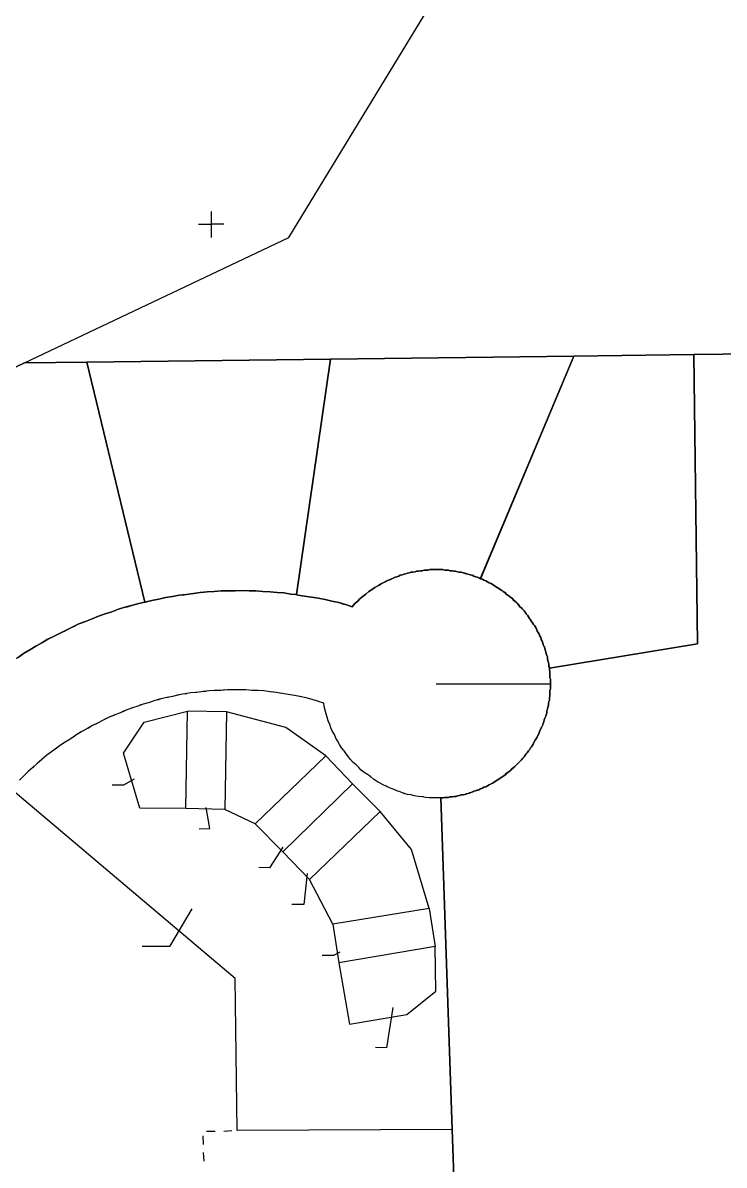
# Model space of a CAD drawing. Extents: x -8 to 2448, y 177 to 3185.
# Drawn here: x 1710 to 2042, y 2066 to 2607 of the extents above; entities that cross this region are included whole.
import ezdxf

# ---------------------------------------------------------------- set-up
doc = ezdxf.new("R2010")
doc.units = 0
doc.layers.add('Cadastral_Map', color=7, linetype='CONTINUOUS')

msp = doc.modelspace()

# ---------------------------------------------------------------- linework, layer by layer
at = {"layer": 'Cadastral_Map', "color": 7}
for points in [[(2158.6071, 2915.0557), (2164.6072, 2451.3732), (2027.8042, 2449.6932), (1970.923, 2448.9732), (1855.7205, 2447.5331), (1740.5179, 2446.0931), (1710.9973, 2445.8531), (1642.3558, 2413.213)], [(1855.7205, 2447.5331), (1740.5179, 2446.0931), (1710.9973, 2445.8531), (1836.04, 2505.1335), (1953.8826, 2698.5745), (1952.9226, 2721.3746), (1950.7625, 2770.0949), (1949.5625, 2797.215), (1948.1225, 2836.5752), (1947.1624, 2854.5753), (1944.7624, 2912.4156)], [(1799.3192, 2517.3735), (1799.3192, 2505.1335)], [(1793.3191, 2511.3735), (1799.3192, 2511.3735)], [(1805.3194, 2511.3735), (1799.3192, 2511.3735)], [(1970.923, 2448.9732), (1855.7205, 2447.5331)], [(1970.923, 2448.9732), (1926.762, 2343.6126)], [(1959.4027, 2301.3724), (2029.4842, 2312.8924), (2027.8042, 2449.6932)], [(2027.8042, 2449.6932), (1970.923, 2448.9732)], [(2164.6072, 2451.3732), (2027.8042, 2449.6932)], [(1710.9973, 2445.8531), (1642.3558, 2413.213)], [(1740.5179, 2446.0931), (1767.8785, 2332.5725)], [(1855.7205, 2447.5331), (1839.6401, 2336.1725)], [(1707.8772, 2306.4124), (1710.5173, 2308.3324), (1713.3974, 2310.0124), (1716.2774, 2311.6924), (1719.1575, 2313.3724), (1722.0375, 2315.0524), (1724.9176, 2316.4924), (1727.7977, 2317.9324), (1730.6777, 2319.3725), (1733.7978, 2320.8125), (1736.6779, 2322.2525), (1739.7979, 2323.4525), (1742.918, 2324.6525), (1746.0381, 2325.8525), (1749.1581, 2327.0525), (1752.2782, 2328.0125), (1755.3983, 2329.2125), (1758.5183, 2330.1725), (1761.6384, 2330.8925), (1764.9985, 2331.8525), (1767.8785, 2332.5725), (1771.2386, 2333.2925), (1774.5987, 2334.0125), (1777.7188, 2334.7325), (1781.0788, 2335.2125), (1784.1989, 2335.9325), (1787.559, 2336.1725), (1790.919, 2336.6525), (1794.0391, 2337.1325), (1797.3992, 2337.3726), (1800.7593, 2337.6126), (1804.1193, 2337.8526), (1807.2394, 2337.8526), (1810.5995, 2337.8526), (1813.9595, 2338.0926), (1817.3196, 2337.8526), (1820.4397, 2337.8526), (1823.7998, 2337.6126), (1827.1598, 2337.3726), (1830.5199, 2337.1325), (1833.64, 2336.8925), (1837, 2336.4125), (1839.6401, 2336.1725), (1840.3601, 2335.9325), (1843.4802, 2335.4525), (1846.8403, 2334.9725), (1849.9603, 2334.4925), (1853.3204, 2333.7725), (1856.4405, 2333.0525), (1859.8005, 2332.3325), (1862.9206, 2331.3725), (1866.0407, 2330.4125), (1867.2407, 2331.8525), (1868.6807, 2333.0525), (1869.8808, 2334.2525), (1871.3208, 2335.4525), (1872.5208, 2336.4125), (1873.9609, 2337.6126), (1874.6809, 2338.0926), (1875.4009, 2338.5726), (1876.8409, 2339.5326), (1878.5209, 2340.4926), (1879.241, 2340.9726), (1879.961, 2341.4526), (1880.681, 2341.6926), (1881.641, 2342.1726), (1882.121, 2342.4126), (1883.081, 2342.8926), (1883.8011, 2343.1326), (1884.7611, 2343.6126), (1885.4811, 2343.8526), (1886.4411, 2344.3326), (1887.1611, 2344.5726), (1888.1212, 2344.8126), (1888.8412, 2345.2926), (1889.8012, 2345.5326), (1890.5212, 2345.7726), (1891.4812, 2346.0126), (1892.2012, 2346.2526), (1893.1613, 2346.4926), (1893.8813, 2346.7326), (1894.8413, 2346.7326), (1895.8013, 2346.9726), (1896.5213, 2347.2126), (1897.4814, 2347.2126), (1898.4414, 2347.4526), (1899.1614, 2347.4526), (1900.1214, 2347.6926), (1900.8414, 2347.6926), (1901.8015, 2347.6926), (1902.7615, 2347.9326), (1903.7215, 2347.9326), (1904.4415, 2347.9326), (1905.4015, 2347.9326), (1906.3616, 2347.9326), (1907.0816, 2347.9326), (1908.0416, 2347.9326), (1909.0016, 2347.9326), (1909.7216, 2347.6926), (1910.6817, 2347.6926), (1911.6417, 2347.6926), (1912.3617, 2347.4526), (1913.3217, 2347.4526), (1914.2817, 2347.2126), (1915.0017, 2347.2126), (1915.9618, 2346.9726), (1916.6818, 2346.7326), (1917.6418, 2346.7326), (1918.6018, 2346.4926), (1919.3218, 2346.2526), (1920.2819, 2346.0126), (1921.0019, 2345.7726), (1921.9619, 2345.5326), (1922.9219, 2345.2926), (1923.6419, 2344.8126), (1924.602, 2344.5726), (1925.322, 2344.3326), (1926.042, 2344.0926), (1926.762, 2343.6126), (1927.722, 2343.3726), (1928.442, 2342.8926), (1929.4021, 2342.6526), (1930.1221, 2342.1726), (1930.8421, 2341.6926), (1931.8021, 2341.4526), (1932.5221, 2340.9726), (1933.2421, 2340.4926), (1933.9622, 2340.0126), (1934.6822, 2339.5326), (1935.4022, 2339.0526), (1936.1222, 2338.5726), (1937.0822, 2338.0926), (1937.5622, 2337.6126), (1938.2823, 2337.1325), (1939.0023, 2336.4125), (1939.7223, 2335.9325), (1940.4423, 2335.4525), (1941.1623, 2334.7325), (1941.8823, 2334.2525), (1942.3623, 2333.5325), (1943.0824, 2333.0525), (1943.8024, 2332.3325), (1944.2824, 2331.8525), (1945.0024, 2331.1325), (1945.4824, 2330.4125), (1946.2024, 2329.9325), (1946.6824, 2329.2125), (1947.4025, 2328.4925), (1947.8825, 2327.7725), (1948.3625, 2327.0525), (1949.0825, 2326.3325), (1949.5625, 2325.6125), (1950.0425, 2324.8925), (1950.5225, 2324.1725), (1951.0025, 2323.4525), (1951.4825, 2322.7325), (1951.9626, 2322.0125), (1952.4426, 2321.2925), (1952.9226, 2320.5725), (1953.4026, 2319.6125), (1953.6426, 2318.8925), (1954.1226, 2318.1724), (1954.6026, 2317.4524), (1954.8426, 2316.4924), (1955.3226, 2315.7724), (1955.5626, 2315.0524), (1956.0426, 2314.0924), (1956.2826, 2313.3724), (1956.5227, 2312.4124), (1956.7627, 2311.6924), (1957.2427, 2310.7324), (1957.4827, 2310.0124), (1957.7227, 2309.0524), (1957.9627, 2308.3324), (1958.2027, 2307.3724), (1958.4427, 2306.6524), (1958.4427, 2305.6924), (1958.6827, 2304.7324), (1958.9227, 2304.0124), (1959.1627, 2303.0524), (1959.1627, 2302.0924), (1959.4027, 2301.3724), (1959.4027, 2300.4124), (1959.6427, 2299.6923), (1959.6427, 2298.7323), (1959.6427, 2297.7723), (1959.6427, 2296.8123), (1959.8827, 2296.0923), (1959.8827, 2295.1323), (1959.8827, 2294.1723), (1959.8827, 2293.4523), (1959.8827, 2292.4923), (1959.8827, 2291.5323), (1959.6427, 2290.8123), (1959.6427, 2289.8523), (1959.6427, 2288.8923), (1959.6427, 2288.1723), (1959.4027, 2287.2123), (1959.4027, 2286.2523), (1959.1627, 2285.5323), (1958.9227, 2284.5723), (1958.9227, 2283.8523), (1958.6827, 2282.8923), (1958.4427, 2281.9323), (1958.2027, 2281.2122), (1958.2027, 2280.2522), (1957.9627, 2279.2922), (1957.7227, 2278.5722), (1957.2427, 2277.6122), (1957.0027, 2276.8922), (1956.7627, 2275.9322), (1956.5227, 2275.2122), (1956.2826, 2274.4922), (1955.8026, 2273.5322), (1955.0826, 2272.0922), (1954.3626, 2270.4122), (1953.6426, 2268.7322), (1952.6826, 2267.2922), (1951.9626, 2265.8522), (1951.7225, 2265.3722), (1951.0025, 2264.1722), (1950.5225, 2263.6922), (1950.0425, 2262.7322), (1949.5625, 2262.2521), (1948.8425, 2261.2921), (1948.3625, 2260.8121), (1947.8825, 2260.0921), (1947.4025, 2259.3721), (1946.6824, 2258.6521), (1946.2024, 2257.9321), (1945.4824, 2257.2121), (1945.0024, 2256.7321), (1944.2824, 2256.0121), (1943.8024, 2255.5321), (1943.0824, 2254.8121), (1942.3623, 2254.3321), (1941.6423, 2253.6121), (1941.1623, 2253.1321), (1940.4423, 2252.4121), (1939.7223, 2251.9321), (1939.0023, 2251.4521), (1938.2823, 2250.7321), (1937.5622, 2250.2521), (1936.8422, 2249.7721), (1936.1222, 2249.2921), (1935.4022, 2248.8121), (1934.6822, 2248.3321), (1933.9622, 2247.8521), (1933.2421, 2247.3721), (1932.5221, 2246.8921), (1931.5621, 2246.4121), (1930.8421, 2246.1721), (1930.1221, 2245.6921), (1929.4021, 2245.2121), (1928.442, 2244.9721), (1927.722, 2244.4921), (1926.762, 2244.2521), (1926.042, 2243.772), (1925.322, 2243.532), (1924.3619, 2243.292), (1923.6419, 2243.052), (1922.6819, 2242.572), (1921.9619, 2242.332), (1921.0019, 2242.092), (1920.2819, 2241.852), (1919.3218, 2241.612), (1918.6018, 2241.372), (1917.6418, 2241.372), (1916.6818, 2241.132), (1915.9618, 2240.892), (1915.0017, 2240.652), (1914.2817, 2240.652), (1913.3217, 2240.412), (1912.3617, 2240.412), (1911.6417, 2240.172), (1910.6817, 2240.172), (1909.7216, 2240.172), (1909.0016, 2239.932), (1908.0416, 2239.932), (1913.3217, 2082.9712), (1914.5217, 2051.771)], [(1926.762, 2343.6126), (1926.042, 2344.0926), (1925.322, 2344.3326), (1924.602, 2344.5726), (1923.6419, 2344.8126), (1922.9219, 2345.2926), (1921.9619, 2345.5326), (1921.0019, 2345.7726), (1920.2819, 2346.0126), (1919.3218, 2346.2526), (1918.6018, 2346.4926), (1917.6418, 2346.7326), (1916.6818, 2346.7326), (1915.9618, 2346.9726), (1915.0017, 2347.2126), (1914.2817, 2347.2126), (1913.3217, 2347.4526), (1912.3617, 2347.4526), (1911.6417, 2347.6926), (1910.6817, 2347.6926), (1909.7216, 2347.6926), (1909.0016, 2347.9326), (1908.0416, 2347.9326), (1907.0816, 2347.9326), (1906.3616, 2347.9326), (1905.4015, 2347.9326), (1904.4415, 2347.9326), (1903.7215, 2347.9326), (1902.7615, 2347.9326), (1901.8015, 2347.6926), (1900.8414, 2347.6926), (1900.1214, 2347.6926), (1899.1614, 2347.4526), (1898.4414, 2347.4526), (1897.4814, 2347.2126), (1896.5213, 2347.2126), (1895.8013, 2346.9726), (1894.8413, 2346.7326), (1893.8813, 2346.7326), (1893.1613, 2346.4926), (1892.2012, 2346.2526), (1891.4812, 2346.0126), (1890.5212, 2345.7726), (1889.8012, 2345.5326), (1888.8412, 2345.2926), (1888.1212, 2344.8126), (1887.1611, 2344.5726), (1886.4411, 2344.3326), (1885.4811, 2343.8526), (1884.7611, 2343.6126), (1883.8011, 2343.1326), (1883.081, 2342.8926), (1882.121, 2342.4126), (1881.641, 2342.1726), (1880.681, 2341.6926), (1879.961, 2341.4526), (1879.241, 2340.9726), (1878.5209, 2340.4926), (1876.8409, 2339.5326), (1875.4009, 2338.5726), (1874.6809, 2338.0926), (1873.9609, 2337.6126), (1872.5208, 2336.4125), (1871.3208, 2335.4525), (1869.8808, 2334.2525), (1868.6807, 2333.0525), (1867.2407, 2331.8525), (1866.0407, 2330.4125), (1862.9206, 2331.3725), (1859.8005, 2332.3325), (1856.4405, 2333.0525), (1853.3204, 2333.7725), (1849.9603, 2334.4925), (1846.8403, 2334.9725), (1843.4802, 2335.4525), (1840.3601, 2335.9325), (1839.6401, 2336.1725)], [(1959.4027, 2301.3724), (1959.1627, 2302.0924), (1959.1627, 2303.0524), (1958.9227, 2304.0124), (1958.6827, 2304.7324), (1958.4427, 2305.6924), (1958.4427, 2306.6524), (1958.2027, 2307.3724), (1957.9627, 2308.3324), (1957.7227, 2309.0524), (1957.4827, 2310.0124), (1957.2427, 2310.7324), (1956.7627, 2311.6924), (1956.5227, 2312.4124), (1956.2826, 2313.3724), (1956.0426, 2314.0924), (1955.5626, 2315.0524), (1955.3226, 2315.7724), (1954.8426, 2316.4924), (1954.6026, 2317.4524), (1954.1226, 2318.1724), (1953.6426, 2318.8925), (1953.4026, 2319.6125), (1952.9226, 2320.5725), (1952.4426, 2321.2925), (1951.9626, 2322.0125), (1951.4825, 2322.7325), (1951.0025, 2323.4525), (1950.5225, 2324.1725), (1950.0425, 2324.8925), (1949.5625, 2325.6125), (1949.0825, 2326.3325), (1948.3625, 2327.0525), (1947.8825, 2327.7725), (1947.4025, 2328.4925), (1946.6824, 2329.2125), (1946.2024, 2329.9325), (1945.4824, 2330.4125), (1945.0024, 2331.1325), (1944.2824, 2331.8525), (1943.8024, 2332.3325), (1943.0824, 2333.0525), (1942.3623, 2333.5325), (1941.8823, 2334.2525), (1941.1623, 2334.7325), (1940.4423, 2335.4525), (1939.7223, 2335.9325), (1939.0023, 2336.4125), (1938.2823, 2337.1325), (1937.5622, 2337.6126), (1937.0822, 2338.0926), (1936.1222, 2338.5726), (1935.4022, 2339.0526), (1934.6822, 2339.5326), (1933.9622, 2340.0126), (1933.2421, 2340.4926), (1932.5221, 2340.9726), (1931.8021, 2341.4526), (1930.8421, 2341.6926), (1930.1221, 2342.1726), (1929.4021, 2342.6526), (1928.442, 2342.8926), (1927.722, 2343.3726), (1926.762, 2343.6126)], [(1839.6401, 2336.1725), (1837, 2336.4125), (1833.64, 2336.8925), (1830.5199, 2337.1325), (1827.1598, 2337.3726), (1823.7998, 2337.6126), (1820.4397, 2337.8526), (1817.3196, 2337.8526), (1813.9595, 2338.0926), (1810.5995, 2337.8526), (1807.2394, 2337.8526), (1804.1193, 2337.8526), (1800.7593, 2337.6126), (1797.3992, 2337.3726), (1794.0391, 2337.1325), (1790.919, 2336.6525), (1787.559, 2336.1725), (1784.1989, 2335.9325), (1781.0788, 2335.2125), (1777.7188, 2334.7325), (1774.5987, 2334.0125), (1771.2386, 2333.2925), (1767.8785, 2332.5725)], [(1767.8785, 2332.5725), (1764.9985, 2331.8525), (1761.6384, 2330.8925), (1758.5183, 2330.1725), (1755.3983, 2329.2125), (1752.2782, 2328.0125), (1749.1581, 2327.0525), (1746.0381, 2325.8525), (1742.918, 2324.6525), (1739.7979, 2323.4525), (1736.6779, 2322.2525), (1733.7978, 2320.8125), (1730.6777, 2319.3725), (1727.7977, 2317.9324), (1724.9176, 2316.4924), (1722.0375, 2315.0524), (1719.1575, 2313.3724), (1716.2774, 2311.6924), (1713.3974, 2310.0124), (1710.5173, 2308.3324), (1707.8772, 2306.4124), (1704.9972, 2304.7324), (1702.3571, 2302.8124)], [(1908.0416, 2239.932), (1909.0016, 2239.932), (1909.7216, 2240.172), (1910.6817, 2240.172), (1911.6417, 2240.172), (1912.3617, 2240.412), (1913.3217, 2240.412), (1914.2817, 2240.652), (1915.0017, 2240.652), (1915.9618, 2240.892), (1916.6818, 2241.132), (1917.6418, 2241.372), (1918.6018, 2241.372), (1919.3218, 2241.612), (1920.2819, 2241.852), (1921.0019, 2242.092), (1921.9619, 2242.332), (1922.6819, 2242.572), (1923.6419, 2243.052), (1924.3619, 2243.292), (1925.322, 2243.532), (1926.042, 2243.772), (1926.762, 2244.2521), (1927.722, 2244.4921), (1928.442, 2244.9721), (1929.4021, 2245.2121), (1930.1221, 2245.6921), (1930.8421, 2246.1721), (1931.5621, 2246.4121), (1932.5221, 2246.8921), (1933.2421, 2247.3721), (1933.9622, 2247.8521), (1934.6822, 2248.3321), (1935.4022, 2248.8121), (1936.1222, 2249.2921), (1936.8422, 2249.7721), (1937.5622, 2250.2521), (1938.2823, 2250.7321), (1939.0023, 2251.4521), (1939.7223, 2251.9321), (1940.4423, 2252.4121), (1941.1623, 2253.1321), (1941.6423, 2253.6121), (1942.3623, 2254.3321), (1943.0824, 2254.8121), (1943.8024, 2255.5321), (1944.2824, 2256.0121), (1945.0024, 2256.7321), (1945.4824, 2257.2121), (1946.2024, 2257.9321), (1946.6824, 2258.6521), (1947.4025, 2259.3721), (1947.8825, 2260.0921), (1948.3625, 2260.8121), (1948.8425, 2261.2921), (1949.5625, 2262.2521), (1950.0425, 2262.7322), (1950.5225, 2263.6922), (1951.0025, 2264.1722), (1951.7225, 2265.3722), (1951.9626, 2265.8522), (1952.6826, 2267.2922), (1953.6426, 2268.7322), (1954.3626, 2270.4122), (1955.0826, 2272.0922), (1955.8026, 2273.5322), (1956.2826, 2274.4922), (1956.5227, 2275.2122), (1956.7627, 2275.9322), (1957.0027, 2276.8922), (1957.2427, 2277.6122), (1957.7227, 2278.5722), (1957.9627, 2279.2922), (1958.2027, 2280.2522), (1958.2027, 2281.2122), (1958.4427, 2281.9323), (1958.6827, 2282.8923), (1958.9227, 2283.8523), (1958.9227, 2284.5723), (1959.1627, 2285.5323), (1959.4027, 2286.2523), (1959.4027, 2287.2123), (1959.6427, 2288.1723), (1959.6427, 2288.8923), (1959.6427, 2289.8523), (1959.6427, 2290.8123), (1959.8827, 2291.5323), (1959.8827, 2292.4923), (1959.8827, 2293.4523), (1959.8827, 2294.1723), (1959.8827, 2295.1323), (1959.8827, 2296.0923), (1959.6427, 2296.8123), (1959.6427, 2297.7723), (1959.6427, 2298.7323), (1959.6427, 2299.6923), (1959.4027, 2300.4124), (1959.4027, 2301.3724)], [(1959.8827, 2293.9323), (1959.8827, 2293.4523), (1959.8827, 2292.4923), (1959.8827, 2291.5323), (1959.6427, 2290.8123), (1959.6427, 2289.8523), (1959.6427, 2289.1323), (1959.6427, 2288.8923), (1959.6427, 2288.1723), (1959.4027, 2287.2123), (1959.4027, 2286.2523), (1959.1627, 2285.5323), (1958.9227, 2284.5723), (1958.9227, 2283.8523), (1958.6827, 2282.8923), (1958.4427, 2281.9323), (1958.2027, 2281.2122), (1958.2027, 2280.2522), (1957.9627, 2279.2922), (1957.7227, 2278.5722), (1957.2427, 2277.6122), (1957.0027, 2276.8922), (1956.7627, 2275.9322), (1956.5227, 2275.2122), (1956.2826, 2274.4922), (1955.8026, 2273.5322), (1955.0826, 2272.0922), (1954.3626, 2270.4122), (1953.6426, 2268.7322), (1952.6826, 2267.2922), (1951.9626, 2265.8522), (1951.7225, 2265.3722), (1951.0025, 2264.1722), (1950.5225, 2263.6922), (1950.0425, 2262.7322), (1949.5625, 2262.2521), (1948.8425, 2261.2921), (1948.3625, 2260.8121), (1947.8825, 2260.0921), (1947.4025, 2259.3721), (1946.6824, 2258.6521), (1946.2024, 2257.9321), (1945.4824, 2257.2121), (1945.0024, 2256.7321), (1944.2824, 2256.0121), (1943.8024, 2255.5321), (1943.0824, 2254.8121), (1942.3623, 2254.3321), (1941.8823, 2253.6121), (1941.6423, 2253.6121), (1941.1623, 2253.1321), (1940.4423, 2252.4121), (1939.7223, 2251.9321), (1939.0023, 2251.4521), (1939.0023, 2251.2121), (1938.2823, 2250.7321), (1937.5622, 2250.2521), (1936.8422, 2249.7721), (1936.1222, 2249.2921), (1935.4022, 2248.8121), (1934.6822, 2248.3321), (1933.9622, 2247.8521), (1933.2421, 2247.3721), (1932.5221, 2246.8921), (1931.8021, 2246.6521), (1931.5621, 2246.4121), (1930.8421, 2246.1721), (1930.1221, 2245.6921), (1929.4021, 2245.2121), (1928.442, 2244.9721), (1927.722, 2244.4921), (1927.002, 2244.2521), (1926.762, 2244.2521), (1926.042, 2243.772), (1925.322, 2243.532), (1925.082, 2243.532), (1924.3619, 2243.292), (1923.6419, 2243.052), (1923.4019, 2242.812), (1922.6819, 2242.572), (1921.9619, 2242.332), (1921.7219, 2242.332), (1921.0019, 2242.092), (1920.2819, 2241.852), (1920.0419, 2241.852), (1919.3218, 2241.612), (1918.6018, 2241.372), (1918.3618, 2241.372), (1917.6418, 2241.372), (1916.9218, 2241.132), (1916.6818, 2241.132), (1915.9618, 2240.892), (1915.2418, 2240.652), (1915.0017, 2240.652), (1914.2817, 2240.652), (1913.3217, 2240.412), (1912.3617, 2240.412), (1911.6417, 2240.172), (1911.4017, 2240.172), (1910.6817, 2240.172), (1909.9616, 2240.172), (1909.7216, 2240.172), (1909.0016, 2239.932), (1908.0416, 2239.932), (1906.1216, 2239.932), (1904.4415, 2239.932), (1902.5215, 2239.932), (1900.8414, 2240.172), (1899.1614, 2240.412), (1897.2414, 2240.652), (1895.5613, 2240.892), (1893.8813, 2241.372), (1892.2012, 2241.612), (1890.5212, 2242.092), (1888.8412, 2242.812), (1887.1611, 2243.292), (1885.4811, 2244.0121), (1883.8011, 2244.7321), (1882.121, 2245.4521), (1880.681, 2246.1721), (1879.001, 2247.1321), (1877.5609, 2247.8521), (1876.1209, 2248.8121), (1874.6809, 2250.0121), (1873.2408, 2250.9721), (1871.8008, 2251.9321), (1870.3608, 2253.1321), (1869.1607, 2254.3321), (1867.9607, 2255.5321), (1866.5207, 2256.7321), (1865.3207, 2258.1721), (1864.3606, 2259.3721), (1863.1606, 2260.8121), (1862.2006, 2262.2521), (1861.0006, 2263.6922), (1860.0405, 2265.1322), (1859.3205, 2266.8122), (1858.3605, 2268.2522), (1857.6405, 2269.9322), (1856.6805, 2271.3722), (1855.9605, 2273.0522), (1855.4804, 2274.7322), (1854.7604, 2276.4122), (1854.2804, 2278.0922), (1853.8004, 2279.7722), (1853.3204, 2281.4523), (1852.8404, 2283.1323), (1852.6004, 2284.8123), (1849.7203, 2285.7723), (1847.0803, 2286.4923), (1844.2002, 2287.2123), (1841.3201, 2287.9323), (1838.6801, 2288.4123), (1835.8, 2288.8923), (1832.92, 2289.3723), (1830.0399, 2289.8523), (1827.1598, 2290.0923), (1824.2798, 2290.5723), (1821.3997, 2290.8123), (1818.5196, 2290.8123), (1815.6396, 2291.0523), (1812.7595, 2291.0523), (1809.8795, 2291.0523), (1806.9994, 2291.0523), (1804.1193, 2290.8123), (1801.2393, 2290.8123), (1798.3592, 2290.5723), (1795.4791, 2290.3323), (1792.5991, 2289.8523), (1789.719, 2289.6123), (1786.839, 2289.1323), (1783.9589, 2288.6523), (1781.0788, 2287.9323), (1778.4388, 2287.4523), (1775.5587, 2286.7323), (1772.6786, 2286.0123), (1770.0386, 2285.0523), (1767.1585, 2284.3323), (1764.5185, 2283.3723), (1761.6384, 2282.4123), (1758.9983, 2281.4523), (1756.3583, 2280.2522), (1753.7182, 2279.2922), (1751.0782, 2278.0922), (1748.4381, 2276.8922), (1745.7981, 2275.4522), (1743.158, 2274.2522), (1740.7579, 2272.8122), (1738.1179, 2271.3722), (1735.7178, 2269.9322), (1733.3178, 2268.2522), (1730.9177, 2266.8122), (1728.5177, 2265.1322), (1726.1176, 2263.4522), (1723.7176, 2261.7721), (1721.5575, 2260.0921), (1719.1575, 2258.1721), (1716.9974, 2256.2521), (1714.8374, 2254.3321), (1712.6773, 2252.4121), (1710.7573, 2250.4921), (1708.5972, 2248.3321)], [(1905.8815, 2293.9323), (1959.8827, 2293.9323)], [(1908.0416, 2239.932), (1906.1216, 2239.932), (1904.4415, 2239.932), (1902.5215, 2239.932), (1900.8414, 2240.172), (1899.1614, 2240.412), (1897.2414, 2240.652), (1895.5613, 2240.892), (1893.8813, 2241.372), (1892.2012, 2241.612), (1890.5212, 2242.092), (1888.8412, 2242.812), (1887.1611, 2243.292), (1885.4811, 2244.0121), (1883.8011, 2244.7321), (1882.121, 2245.4521), (1880.681, 2246.1721), (1879.001, 2247.1321), (1877.5609, 2247.8521), (1876.1209, 2248.8121), (1874.6809, 2250.0121), (1873.2408, 2250.9721), (1871.8008, 2251.9321), (1870.3608, 2253.1321), (1869.1607, 2254.3321), (1867.9607, 2255.5321), (1866.5207, 2256.7321), (1865.3207, 2258.1721), (1864.3606, 2259.3721), (1863.1606, 2260.8121), (1862.2006, 2262.2521), (1861.0006, 2263.6922), (1860.0405, 2265.1322), (1859.3205, 2266.8122), (1858.3605, 2268.2522), (1857.6405, 2269.9322), (1856.6805, 2271.3722), (1855.9605, 2273.0522), (1855.4804, 2274.7322), (1854.7604, 2276.4122), (1854.2804, 2278.0922), (1853.8004, 2279.7722), (1853.3204, 2281.4523), (1852.8404, 2283.1323), (1852.6004, 2284.8123), (1849.7203, 2285.7723), (1847.0803, 2286.4923), (1844.2002, 2287.2123), (1841.3201, 2287.9323), (1838.6801, 2288.4123), (1835.8, 2288.8923), (1832.92, 2289.3723), (1830.0399, 2289.8523), (1827.1598, 2290.0923), (1824.2798, 2290.5723), (1821.3997, 2290.8123), (1818.5196, 2290.8123), (1815.6396, 2291.0523), (1812.7595, 2291.0523), (1809.8795, 2291.0523), (1806.9994, 2291.0523), (1804.1193, 2290.8123), (1801.2393, 2290.8123), (1798.3592, 2290.5723), (1795.4791, 2290.3323), (1792.5991, 2289.8523), (1789.719, 2289.6123), (1786.839, 2289.1323), (1783.9589, 2288.6523), (1781.0788, 2287.9323), (1778.4388, 2287.4523), (1775.5587, 2286.7323), (1772.6786, 2286.0123), (1770.0386, 2285.0523), (1767.1585, 2284.3323), (1764.5185, 2283.3723), (1761.6384, 2282.4123), (1758.9983, 2281.4523), (1756.3583, 2280.2522), (1753.7182, 2279.2922), (1751.0782, 2278.0922), (1748.4381, 2276.8922), (1745.7981, 2275.4522), (1743.158, 2274.2522), (1740.7579, 2272.8122), (1738.1179, 2271.3722), (1735.7178, 2269.9322), (1733.3178, 2268.2522), (1730.9177, 2266.8122), (1728.5177, 2265.1322), (1726.1176, 2263.4522), (1723.7176, 2261.7721), (1721.5575, 2260.0921), (1719.1575, 2258.1721), (1716.9974, 2256.2521), (1714.8374, 2254.3321), (1712.6773, 2252.4121), (1710.7573, 2250.4921), (1708.5972, 2248.3321)], [(1787.319, 2234.892), (1765.4785, 2235.132), (1757.7983, 2261.0521), (1767.6385, 2275.6922), (1788.039, 2280.9722)], [(1787.319, 2234.892), (1788.039, 2280.9722)], [(1806.5194, 2280.7322), (1788.039, 2280.9722)], [(1806.5194, 2280.7322), (1805.7994, 2234.412)], [(1853.5604, 2259.8521), (1834.6, 2273.2922), (1806.5194, 2280.7322)], [(1853.5604, 2259.8521), (1820.1997, 2227.692), (1805.7994, 2234.412)], [(1853.5604, 2259.8521), (1866.2807, 2246.6521)], [(1762.8384, 2248.8121), (1757.7983, 2245.9321), (1752.5182, 2245.9321)], [(1811.5595, 2082.4912), (1810.5995, 2154.4916), (1704.5172, 2244.2521)], [(1866.2807, 2246.6521), (1833.16, 2214.4919)], [(1866.2807, 2246.6521), (1879.241, 2233.452)], [(1908.0416, 2239.932), (1913.3217, 2082.9712)], [(1805.7994, 2234.412), (1787.319, 2234.892)], [(1793.5591, 2225.2919), (1798.5992, 2225.532), (1796.9192, 2235.372)], [(1879.241, 2233.452), (1845.8802, 2201.2918)], [(1902.5215, 2187.6117), (1894.1213, 2215.4519), (1879.241, 2233.452)], [(1820.1997, 2227.692), (1833.16, 2214.4919)], [(1833.16, 2216.6519), (1826.9198, 2206.8119), (1821.8797, 2207.0519)], [(1833.16, 2214.4919), (1845.8802, 2201.2918)], [(1844.6802, 2204.1718), (1843.2402, 2189.5318), (1837.4801, 2189.5318)], [(1856.9205, 2180.1717), (1845.8802, 2201.2918)], [(1790.199, 2187.3717), (1779.6388, 2169.6117), (1766.6785, 2169.6117)], [(1902.5215, 2187.6117), (1856.9205, 2180.1717)], [(1902.5215, 2187.6117), (1905.4015, 2169.6117)], [(1856.9205, 2180.1717), (1859.8005, 2161.9316)], [(1859.8005, 2161.9316), (1864.8407, 2132.8915), (1891.9612, 2137.4515), (1905.6415, 2148.4915), (1905.4015, 2169.6117)], [(1905.4015, 2169.6117), (1859.8005, 2161.9316)], [(1860.2806, 2166.9716), (1857.1605, 2165.2916), (1851.8804, 2165.2916)], [(1885.2411, 2140.8115), (1882.361, 2121.6114), (1877.0809, 2121.8514)], [(1797.1592, 2082.2512), (1801.2393, 2082.2512)], [(1805.3194, 2082.2512), (1809.1594, 2082.4912)], [(1913.3217, 2082.9712), (1811.5595, 2082.4912)], [(1913.3217, 2082.9712), (1914.5217, 2051.771)], [(1795.7191, 2076.0111), (1795.4791, 2080.0912)], [(1795.9592, 2068.0911), (1795.7191, 2072.1711)]]:
    msp.add_lwpolyline(points, dxfattribs=at)
at = {"layer": 'Cadastral_Map', "color": 1}
for points in [[(2158.6071, 2915.0557), (2164.6072, 2451.3732), (2027.8042, 2449.6932), (1970.923, 2448.9732), (1855.7205, 2447.5331), (1740.5179, 2446.0931), (1710.9973, 2445.8531), (1642.3558, 2413.213)], [(1914.5217, 2051.771), (1913.3217, 2082.9712), (1908.0416, 2239.932), (1909.0016, 2239.932), (1909.7216, 2240.172), (1909.9616, 2240.172), (1910.6817, 2240.172), (1911.4017, 2240.172), (1911.6417, 2240.172), (1912.3617, 2240.412), (1913.3217, 2240.412), (1914.2817, 2240.652), (1915.0017, 2240.652), (1915.2418, 2240.652), (1915.9618, 2240.892), (1916.6818, 2241.132), (1916.9218, 2241.132), (1917.6418, 2241.372), (1918.3618, 2241.372), (1918.6018, 2241.372), (1919.3218, 2241.612), (1920.0419, 2241.852), (1920.2819, 2241.852), (1921.0019, 2242.092), (1921.7219, 2242.332), (1921.9619, 2242.332), (1922.6819, 2242.572), (1923.4019, 2242.812), (1923.6419, 2243.052), (1924.3619, 2243.292), (1925.082, 2243.532), (1925.322, 2243.532), (1926.042, 2243.772), (1926.762, 2244.2521), (1927.002, 2244.2521), (1927.722, 2244.4921), (1928.442, 2244.9721), (1929.4021, 2245.2121), (1930.1221, 2245.6921), (1930.8421, 2246.1721), (1931.5621, 2246.4121), (1931.8021, 2246.6521), (1932.5221, 2246.8921), (1933.2421, 2247.3721), (1933.9622, 2247.8521), (1934.6822, 2248.3321), (1935.4022, 2248.8121), (1936.1222, 2249.2921), (1936.8422, 2249.7721), (1937.5622, 2250.2521), (1938.2823, 2250.7321), (1939.0023, 2251.2121), (1939.0023, 2251.4521), (1939.7223, 2251.9321), (1940.4423, 2252.4121), (1941.1623, 2253.1321), (1941.6423, 2253.6121), (1941.8823, 2253.6121), (1942.3623, 2254.3321), (1943.0824, 2254.8121), (1943.8024, 2255.5321), (1944.2824, 2256.0121), (1945.0024, 2256.7321), (1945.4824, 2257.2121), (1946.2024, 2257.9321), (1946.6824, 2258.6521), (1947.4025, 2259.3721), (1947.8825, 2260.0921), (1948.3625, 2260.8121), (1948.8425, 2261.2921), (1949.5625, 2262.2521), (1950.0425, 2262.7322), (1950.5225, 2263.6922), (1951.0025, 2264.1722), (1951.7225, 2265.3722), (1951.9626, 2265.8522), (1952.6826, 2267.2922), (1953.6426, 2268.7322), (1954.3626, 2270.4122), (1955.0826, 2272.0922), (1955.8026, 2273.5322), (1956.2826, 2274.4922), (1956.5227, 2275.2122), (1956.7627, 2275.9322), (1957.0027, 2276.8922), (1957.2427, 2277.6122), (1957.7227, 2278.5722), (1957.9627, 2279.2922), (1958.2027, 2280.2522), (1958.2027, 2281.2122), (1958.4427, 2281.9323), (1958.6827, 2282.8923), (1958.9227, 2283.8523), (1958.9227, 2284.5723), (1959.1627, 2285.5323), (1959.4027, 2286.2523), (1959.4027, 2287.2123), (1959.6427, 2288.1723), (1959.6427, 2288.8923), (1959.6427, 2289.1323), (1959.6427, 2289.8523), (1959.6427, 2290.8123), (1959.8827, 2291.5323), (1959.8827, 2292.4923), (1959.8827, 2293.4523), (1959.8827, 2293.9323), (1959.8827, 2294.1723), (1959.8827, 2294.4123), (1959.8827, 2295.1323), (1959.8827, 2296.0923), (1959.6427, 2296.8123), (1959.6427, 2297.7723), (1959.6427, 2298.7323), (1959.6427, 2299.4523), (1959.6427, 2299.6923), (1959.4027, 2300.4124), (1959.4027, 2301.3724), (2029.4842, 2312.8924), (2027.8042, 2449.6932), (2164.6072, 2451.3732)], [(1642.3558, 2413.213), (1710.9973, 2445.8531), (1740.5179, 2446.0931), (1767.8785, 2332.5725), (1767.8785, 2332.5725), (1767.8785, 2332.5725), (1764.9985, 2331.8525), (1761.6384, 2330.8925), (1758.5183, 2330.1725), (1755.3983, 2329.2125), (1752.2782, 2328.0125), (1749.1581, 2327.0525), (1746.0381, 2325.8525), (1742.918, 2324.6525), (1739.7979, 2323.4525), (1736.6779, 2322.2525), (1733.7978, 2320.8125), (1730.6777, 2319.3725), (1727.7977, 2317.9324), (1724.9176, 2316.4924), (1722.0375, 2315.0524), (1719.1575, 2313.3724), (1716.2774, 2311.6924), (1713.3974, 2310.0124), (1710.5173, 2308.3324), (1707.8772, 2306.4124)], [(1707.8772, 2306.4124), (1710.5173, 2308.3324), (1713.3974, 2310.0124), (1716.2774, 2311.6924), (1719.1575, 2313.3724), (1722.0375, 2315.0524), (1724.9176, 2316.4924), (1727.7977, 2317.9324), (1730.6777, 2319.3725), (1733.7978, 2320.8125), (1736.6779, 2322.2525), (1739.7979, 2323.4525), (1742.918, 2324.6525), (1746.0381, 2325.8525), (1749.1581, 2327.0525), (1752.2782, 2328.0125), (1755.3983, 2329.2125), (1758.5183, 2330.1725), (1761.6384, 2330.8925), (1764.9985, 2331.8525), (1767.8785, 2332.5725), (1771.2386, 2333.2925), (1774.5987, 2334.0125), (1777.7188, 2334.7325), (1781.0788, 2335.2125), (1784.1989, 2335.9325), (1787.559, 2336.1725), (1790.919, 2336.6525), (1794.0391, 2337.1325), (1797.3992, 2337.3726), (1800.7593, 2337.6126), (1804.1193, 2337.8526), (1807.2394, 2337.8526), (1810.5995, 2337.8526), (1813.9595, 2338.0926), (1817.3196, 2337.8526), (1820.4397, 2337.8526), (1823.7998, 2337.6126), (1827.1598, 2337.3726), (1830.5199, 2337.1325), (1833.64, 2336.8925), (1837, 2336.4125), (1839.6401, 2336.1725), (1840.3601, 2335.9325), (1843.4802, 2335.4525), (1846.8403, 2334.9725), (1849.9603, 2334.4925), (1853.3204, 2333.7725), (1856.4405, 2333.0525), (1859.8005, 2332.3325), (1862.9206, 2331.3725), (1866.0407, 2330.4125), (1867.2407, 2331.8525), (1868.6807, 2333.0525), (1869.8808, 2334.2525), (1871.3208, 2335.4525), (1872.5208, 2336.4125), (1873.9609, 2337.6126), (1874.6809, 2338.0926), (1875.4009, 2338.5726), (1876.8409, 2339.5326), (1878.5209, 2340.4926), (1879.241, 2340.9726), (1879.961, 2341.4526), (1880.681, 2341.6926), (1881.641, 2342.1726), (1882.121, 2342.4126), (1883.081, 2342.8926), (1883.8011, 2343.1326), (1884.7611, 2343.6126), (1885.4811, 2343.8526), (1886.4411, 2344.3326), (1887.1611, 2344.5726), (1888.1212, 2344.8126), (1888.8412, 2345.2926), (1889.8012, 2345.5326), (1890.5212, 2345.7726), (1891.4812, 2346.0126), (1892.2012, 2346.2526), (1893.1613, 2346.4926), (1893.8813, 2346.7326), (1894.8413, 2346.7326), (1895.8013, 2346.9726), (1896.5213, 2347.2126), (1897.4814, 2347.2126), (1898.4414, 2347.4526), (1899.1614, 2347.4526), (1900.1214, 2347.6926), (1900.8414, 2347.6926), (1901.8015, 2347.6926), (1902.7615, 2347.9326), (1903.7215, 2347.9326), (1904.4415, 2347.9326), (1905.4015, 2347.9326), (1906.3616, 2347.9326), (1907.0816, 2347.9326), (1908.0416, 2347.9326), (1909.0016, 2347.9326), (1909.7216, 2347.6926), (1910.6817, 2347.6926), (1911.6417, 2347.6926), (1912.3617, 2347.4526), (1913.3217, 2347.4526), (1914.2817, 2347.2126), (1915.0017, 2347.2126), (1915.9618, 2346.9726), (1916.6818, 2346.7326), (1917.6418, 2346.7326), (1918.6018, 2346.4926), (1919.3218, 2346.2526), (1920.2819, 2346.0126), (1921.0019, 2345.7726), (1921.9619, 2345.5326), (1922.9219, 2345.2926), (1923.6419, 2344.8126), (1924.602, 2344.5726), (1925.322, 2344.3326), (1926.042, 2344.0926), (1926.762, 2343.6126), (1927.722, 2343.3726), (1928.442, 2342.8926), (1929.4021, 2342.6526), (1930.1221, 2342.1726), (1930.8421, 2341.6926), (1931.8021, 2341.4526), (1932.5221, 2340.9726), (1933.2421, 2340.4926), (1933.9622, 2340.0126), (1934.6822, 2339.5326), (1935.4022, 2339.0526), (1936.1222, 2338.5726), (1937.0822, 2338.0926), (1937.5622, 2337.6126), (1938.2823, 2337.1325), (1939.0023, 2336.4125), (1939.7223, 2335.9325), (1940.4423, 2335.4525), (1941.1623, 2334.7325), (1941.8823, 2334.2525), (1942.3623, 2333.5325), (1943.0824, 2333.0525), (1943.8024, 2332.3325), (1944.2824, 2331.8525), (1945.0024, 2331.1325), (1945.4824, 2330.4125), (1946.2024, 2329.9325), (1946.6824, 2329.2125), (1947.4025, 2328.4925), (1947.8825, 2327.7725), (1948.3625, 2327.0525), (1949.0825, 2326.3325), (1949.5625, 2325.6125), (1950.0425, 2324.8925), (1950.5225, 2324.1725), (1951.0025, 2323.4525), (1951.4825, 2322.7325), (1951.9626, 2322.0125), (1952.4426, 2321.2925), (1952.9226, 2320.5725), (1953.4026, 2319.6125), (1953.6426, 2318.8925), (1954.1226, 2318.1724), (1954.6026, 2317.4524), (1954.8426, 2316.4924), (1955.3226, 2315.7724), (1955.5626, 2315.0524), (1956.0426, 2314.0924), (1956.2826, 2313.3724), (1956.5227, 2312.4124), (1956.7627, 2311.6924), (1957.2427, 2310.7324), (1957.4827, 2310.0124), (1957.7227, 2309.0524), (1957.9627, 2308.3324), (1958.2027, 2307.3724), (1958.4427, 2306.6524), (1958.4427, 2305.6924), (1958.6827, 2304.7324), (1958.9227, 2304.0124), (1959.1627, 2303.0524), (1959.1627, 2302.0924), (1959.4027, 2301.3724), (1959.4027, 2300.4124), (1959.6427, 2299.6923), (1959.6427, 2298.7323), (1959.6427, 2297.7723), (1959.6427, 2296.8123), (1959.8827, 2296.0923), (1959.8827, 2295.1323), (1959.8827, 2294.1723), (1959.8827, 2293.4523), (1959.8827, 2292.4923), (1959.8827, 2291.5323), (1959.6427, 2290.8123), (1959.6427, 2289.8523), (1959.6427, 2288.8923), (1959.6427, 2288.1723), (1959.4027, 2287.2123), (1959.4027, 2286.2523), (1959.1627, 2285.5323), (1958.9227, 2284.5723), (1958.9227, 2283.8523), (1958.6827, 2282.8923), (1958.4427, 2281.9323), (1958.2027, 2281.2122), (1958.2027, 2280.2522), (1957.9627, 2279.2922), (1957.7227, 2278.5722), (1957.2427, 2277.6122), (1957.0027, 2276.8922), (1956.7627, 2275.9322), (1956.5227, 2275.2122), (1956.2826, 2274.4922), (1955.8026, 2273.5322), (1955.0826, 2272.0922), (1954.3626, 2270.4122), (1953.6426, 2268.7322), (1952.6826, 2267.2922), (1951.9626, 2265.8522), (1951.7225, 2265.3722), (1951.0025, 2264.1722), (1950.5225, 2263.6922), (1950.0425, 2262.7322), (1949.5625, 2262.2521), (1948.8425, 2261.2921), (1948.3625, 2260.8121), (1947.8825, 2260.0921), (1947.4025, 2259.3721), (1946.6824, 2258.6521), (1946.2024, 2257.9321), (1945.4824, 2257.2121), (1945.0024, 2256.7321), (1944.2824, 2256.0121), (1943.8024, 2255.5321), (1943.0824, 2254.8121), (1942.3623, 2254.3321), (1941.6423, 2253.6121), (1941.1623, 2253.1321), (1940.4423, 2252.4121), (1939.7223, 2251.9321), (1939.0023, 2251.4521), (1938.2823, 2250.7321), (1937.5622, 2250.2521), (1936.8422, 2249.7721), (1936.1222, 2249.2921), (1935.4022, 2248.8121), (1934.6822, 2248.3321), (1933.9622, 2247.8521), (1933.2421, 2247.3721), (1932.5221, 2246.8921), (1931.5621, 2246.4121), (1930.8421, 2246.1721), (1930.1221, 2245.6921), (1929.4021, 2245.2121), (1928.442, 2244.9721), (1927.722, 2244.4921), (1926.762, 2244.2521), (1926.042, 2243.772), (1925.322, 2243.532), (1924.3619, 2243.292), (1923.6419, 2243.052), (1922.6819, 2242.572), (1921.9619, 2242.332), (1921.0019, 2242.092), (1920.2819, 2241.852), (1919.3218, 2241.612), (1918.6018, 2241.372), (1917.6418, 2241.372), (1916.6818, 2241.132), (1915.9618, 2240.892), (1915.0017, 2240.652), (1914.2817, 2240.652), (1913.3217, 2240.412), (1912.3617, 2240.412), (1911.6417, 2240.172), (1910.6817, 2240.172), (1909.7216, 2240.172), (1909.0016, 2239.932), (1908.0416, 2239.932), (1913.3217, 2082.9712), (1914.5217, 2051.771)]]:
    msp.add_lwpolyline(points, dxfattribs=at)
for points in [[(1926.762, 2343.8526), (1926.042, 2344.0926), (1925.322, 2344.3326), (1924.602, 2344.5726), (1924.3619, 2344.5726), (1923.6419, 2344.8126), (1922.9219, 2345.2926), (1921.9619, 2345.5326), (1921.0019, 2345.7726), (1920.2819, 2346.0126), (1919.3218, 2346.2526), (1918.6018, 2346.4926), (1917.6418, 2346.7326), (1916.6818, 2346.7326), (1915.9618, 2346.9726), (1915.0017, 2347.2126), (1914.2817, 2347.2126), (1913.3217, 2347.4526), (1912.3617, 2347.4526), (1911.6417, 2347.6926), (1910.6817, 2347.6926), (1909.7216, 2347.6926), (1909.0016, 2347.9326), (1908.0416, 2347.9326), (1907.0816, 2347.9326), (1906.3616, 2347.9326), (1905.4015, 2347.9326), (1904.4415, 2347.9326), (1903.7215, 2347.9326), (1902.7615, 2347.9326), (1901.8015, 2347.6926), (1900.8414, 2347.6926), (1900.1214, 2347.6926), (1899.1614, 2347.4526), (1898.4414, 2347.4526), (1897.4814, 2347.2126), (1896.5213, 2347.2126), (1895.8013, 2346.9726), (1894.8413, 2346.7326), (1893.8813, 2346.7326), (1893.1613, 2346.4926), (1892.2012, 2346.2526), (1891.4812, 2346.0126), (1890.5212, 2345.7726), (1889.8012, 2345.5326), (1888.8412, 2345.2926), (1888.1212, 2344.8126), (1887.1611, 2344.5726), (1886.4411, 2344.3326), (1885.4811, 2343.8526), (1884.7611, 2343.6126), (1883.8011, 2343.1326), (1883.081, 2342.8926), (1882.121, 2342.4126), (1881.641, 2342.1726), (1880.681, 2341.6926), (1879.961, 2341.4526), (1879.241, 2340.9726), (1878.5209, 2340.4926), (1876.8409, 2339.5326), (1875.4009, 2338.5726), (1874.6809, 2338.0926), (1873.9609, 2337.6126), (1872.5208, 2336.4125), (1871.3208, 2335.4525), (1869.8808, 2334.2525), (1868.6807, 2333.0525), (1867.2407, 2331.8525), (1866.0407, 2330.4125), (1862.9206, 2331.3725), (1859.8005, 2332.3325), (1856.4405, 2333.0525), (1853.3204, 2333.7725), (1849.9603, 2334.4925), (1846.8403, 2334.9725), (1843.4802, 2335.4525), (1840.3601, 2335.9325), (1839.6401, 2336.1725), (1855.7205, 2447.5331), (1970.923, 2448.9732), (1926.762, 2343.8526), (1926.762, 2343.8526)], [(2029.4842, 2312.8924), (1959.4027, 2301.3724), (1959.1627, 2302.0924), (1959.1627, 2303.0524), (1958.9227, 2304.0124), (1958.6827, 2304.7324), (1958.6827, 2304.9724), (1958.4427, 2305.6924), (1958.4427, 2306.4124), (1958.4427, 2306.6524), (1958.2027, 2307.3724), (1957.9627, 2308.0924), (1957.9627, 2308.3324), (1957.7227, 2309.0524), (1957.4827, 2310.0124), (1957.2427, 2310.7324), (1957.0027, 2311.6924), (1956.7627, 2311.6924), (1956.5227, 2312.4124), (1956.2826, 2313.1324), (1956.2826, 2313.3724), (1956.0426, 2314.0924), (1955.5626, 2314.8124), (1955.5626, 2315.0524), (1955.3226, 2315.7724), (1954.8426, 2316.4924), (1954.8426, 2316.7324), (1954.6026, 2317.4524), (1954.1226, 2318.1724), (1953.6426, 2318.8925), (1953.4026, 2319.6125), (1953.1626, 2319.8525), (1952.9226, 2320.5725), (1952.4426, 2321.2925), (1951.9626, 2322.0125), (1951.4825, 2322.7325), (1951.0025, 2323.4525), (1950.5225, 2324.1725), (1950.0425, 2324.8925), (1949.5625, 2325.6125), (1949.0825, 2326.3325), (1948.3625, 2327.0525), (1947.8825, 2327.7725), (1947.4025, 2328.4925), (1946.6824, 2329.2125), (1946.2024, 2329.6925), (1946.2024, 2329.9325), (1945.4824, 2330.4125), (1945.0024, 2331.1325), (1944.2824, 2331.8525), (1943.8024, 2332.3325), (1943.0824, 2333.0525), (1942.6023, 2333.5325), (1942.3623, 2333.7725), (1941.8823, 2334.2525), (1941.1623, 2334.7325), (1940.4423, 2335.4525), (1939.7223, 2335.9325), (1939.0023, 2336.4125), (1938.5223, 2337.1325), (1938.2823, 2337.1325), (1937.5622, 2337.6126), (1937.0822, 2338.0926), (1936.8422, 2338.0926), (1936.1222, 2338.5726), (1935.6422, 2339.0526), (1935.4022, 2339.0526), (1934.6822, 2339.5326), (1933.9622, 2340.0126), (1933.2421, 2340.4926), (1932.5221, 2340.9726), (1931.8021, 2341.4526), (1931.0821, 2341.6926), (1930.8421, 2341.6926), (1930.1221, 2342.1726), (1929.4021, 2342.6526), (1928.442, 2342.8926), (1927.722, 2343.3726), (1927.002, 2343.6126), (1926.762, 2343.8526), (1970.923, 2448.9732), (2027.8042, 2449.6932), (2029.4842, 2312.8924), (2029.4842, 2312.8924)], [(1839.6401, 2336.1725), (1837, 2336.4125), (1833.64, 2336.8925), (1830.5199, 2337.1325), (1827.1598, 2337.3726), (1823.7998, 2337.6126), (1820.4397, 2337.8526), (1817.3196, 2337.8526), (1813.9595, 2338.0926), (1810.5995, 2337.8526), (1807.2394, 2337.8526), (1804.1193, 2337.8526), (1800.7593, 2337.6126), (1797.3992, 2337.3726), (1794.0391, 2337.1325), (1790.919, 2336.6525), (1787.559, 2336.1725), (1784.1989, 2335.9325), (1781.0788, 2335.2125), (1777.7188, 2334.7325), (1774.5987, 2334.0125), (1771.2386, 2333.2925), (1768.1185, 2332.5725), (1767.8785, 2332.5725), (1740.5179, 2446.0931), (1855.7205, 2447.5331), (1839.6401, 2336.1725), (1839.6401, 2336.1725)]]:
    msp.add_lwpolyline(points, close=True, dxfattribs=at)
at = {"layer": 'Cadastral_Map', "color": 2}
for points in [[(1707.8772, 2306.4124), (1710.5173, 2308.3324), (1713.3974, 2310.0124), (1716.2774, 2311.6924), (1719.1575, 2313.3724), (1722.0375, 2315.0524), (1724.9176, 2316.4924), (1727.7977, 2317.9324), (1730.6777, 2319.3725), (1733.7978, 2320.8125), (1736.6779, 2322.2525), (1739.7979, 2323.4525), (1742.918, 2324.6525), (1746.0381, 2325.8525), (1749.1581, 2327.0525), (1752.2782, 2328.0125), (1755.3983, 2329.2125), (1758.5183, 2330.1725), (1761.6384, 2330.8925), (1764.9985, 2331.8525), (1767.8785, 2332.5725), (1768.1185, 2332.5725), (1771.2386, 2333.2925), (1774.5987, 2334.0125), (1777.7188, 2334.7325), (1781.0788, 2335.2125), (1784.1989, 2335.9325), (1787.559, 2336.1725), (1790.919, 2336.6525), (1794.0391, 2337.1325), (1797.3992, 2337.3726), (1800.7593, 2337.6126), (1804.1193, 2337.8526), (1807.2394, 2337.8526), (1810.5995, 2337.8526), (1813.9595, 2338.0926), (1817.3196, 2337.8526), (1820.4397, 2337.8526), (1823.7998, 2337.6126), (1827.1598, 2337.3726), (1830.5199, 2337.1325), (1833.64, 2336.8925), (1837, 2336.4125), (1839.6401, 2336.1725), (1840.3601, 2335.9325), (1843.4802, 2335.4525), (1846.8403, 2334.9725), (1849.9603, 2334.4925), (1853.3204, 2333.7725), (1856.4405, 2333.0525), (1859.8005, 2332.3325), (1862.9206, 2331.3725), (1866.0407, 2330.4125), (1867.2407, 2331.8525), (1868.6807, 2333.0525), (1869.8808, 2334.2525), (1871.3208, 2335.4525), (1872.5208, 2336.4125), (1873.9609, 2337.6126), (1874.6809, 2338.0926), (1875.4009, 2338.5726), (1876.8409, 2339.5326), (1878.5209, 2340.4926), (1879.241, 2340.9726), (1879.961, 2341.4526), (1880.681, 2341.6926), (1881.641, 2342.1726), (1882.121, 2342.4126), (1883.081, 2342.8926), (1883.8011, 2343.1326), (1884.7611, 2343.6126), (1885.4811, 2343.8526), (1886.4411, 2344.3326), (1887.1611, 2344.5726), (1888.1212, 2344.8126), (1888.8412, 2345.2926), (1889.8012, 2345.5326), (1890.5212, 2345.7726), (1891.4812, 2346.0126), (1892.2012, 2346.2526), (1893.1613, 2346.4926), (1893.8813, 2346.7326), (1894.8413, 2346.7326), (1895.8013, 2346.9726), (1896.5213, 2347.2126), (1897.4814, 2347.2126), (1898.4414, 2347.4526), (1899.1614, 2347.4526), (1900.1214, 2347.6926), (1900.8414, 2347.6926), (1901.8015, 2347.6926), (1902.7615, 2347.9326), (1903.7215, 2347.9326), (1904.4415, 2347.9326), (1905.4015, 2347.9326), (1906.3616, 2347.9326), (1907.0816, 2347.9326), (1908.0416, 2347.9326), (1909.0016, 2347.9326), (1909.7216, 2347.6926), (1910.6817, 2347.6926), (1911.6417, 2347.6926), (1912.3617, 2347.4526), (1913.3217, 2347.4526), (1914.2817, 2347.2126), (1915.0017, 2347.2126), (1915.9618, 2346.9726), (1916.6818, 2346.7326), (1917.6418, 2346.7326), (1918.6018, 2346.4926), (1919.3218, 2346.2526), (1920.2819, 2346.0126), (1921.0019, 2345.7726), (1921.9619, 2345.5326), (1922.9219, 2345.2926), (1923.6419, 2344.8126), (1924.3619, 2344.5726), (1924.602, 2344.5726), (1925.322, 2344.3326), (1926.042, 2344.0926), (1926.762, 2343.8526), (1927.002, 2343.6126), (1927.722, 2343.3726), (1928.442, 2342.8926), (1929.4021, 2342.6526), (1930.1221, 2342.1726), (1930.8421, 2341.6926), (1931.0821, 2341.6926), (1931.8021, 2341.4526), (1932.5221, 2340.9726), (1933.2421, 2340.4926), (1933.9622, 2340.0126), (1934.6822, 2339.5326), (1935.4022, 2339.0526), (1935.6422, 2339.0526), (1936.1222, 2338.5726), (1936.8422, 2338.0926), (1937.0822, 2338.0926), (1937.5622, 2337.6126), (1938.2823, 2337.1325), (1938.5223, 2337.1325), (1939.0023, 2336.4125), (1939.7223, 2335.9325), (1940.4423, 2335.4525), (1941.1623, 2334.7325), (1941.8823, 2334.2525), (1942.3623, 2333.7725), (1942.6023, 2333.5325), (1943.0824, 2333.0525), (1943.8024, 2332.3325), (1944.2824, 2331.8525), (1945.0024, 2331.1325), (1945.4824, 2330.4125), (1946.2024, 2329.9325), (1946.2024, 2329.6925), (1946.6824, 2329.2125), (1947.4025, 2328.4925), (1947.8825, 2327.7725), (1948.3625, 2327.0525), (1949.0825, 2326.3325), (1949.5625, 2325.6125), (1950.0425, 2324.8925), (1950.5225, 2324.1725), (1951.0025, 2323.4525), (1951.4825, 2322.7325), (1951.9626, 2322.0125), (1952.4426, 2321.2925), (1952.9226, 2320.5725), (1953.1626, 2319.8525), (1953.4026, 2319.6125), (1953.6426, 2318.8925), (1954.1226, 2318.1724), (1954.6026, 2317.4524), (1954.8426, 2316.7324), (1954.8426, 2316.4924), (1955.3226, 2315.7724), (1955.5626, 2315.0524), (1955.5626, 2314.8124), (1956.0426, 2314.0924), (1956.2826, 2313.3724), (1956.2826, 2313.1324), (1956.5227, 2312.4124), (1956.7627, 2311.6924), (1957.0027, 2311.6924), (1957.2427, 2310.7324), (1957.4827, 2310.0124), (1957.7227, 2309.0524), (1957.9627, 2308.3324), (1957.9627, 2308.0924), (1958.2027, 2307.3724), (1958.4427, 2306.6524), (1958.4427, 2306.4124), (1958.4427, 2305.6924), (1958.6827, 2304.9724), (1958.6827, 2304.7324), (1958.9227, 2304.0124), (1959.1627, 2303.0524), (1959.1627, 2302.0924), (1959.4027, 2301.3724), (1959.4027, 2300.4124), (1959.6427, 2299.6923), (1959.6427, 2299.4523), (1959.6427, 2298.7323), (1959.6427, 2297.7723), (1959.6427, 2296.8123), (1959.8827, 2296.0923), (1959.8827, 2295.1323), (1959.8827, 2294.4123), (1959.8827, 2294.1723), (1959.8827, 2293.9323)], [(1888.3612, 2345.0526), (1888.8412, 2345.2926), (1889.8012, 2345.5326), (1890.5212, 2345.7726), (1891.4812, 2346.0126), (1892.2012, 2346.2526), (1893.1613, 2346.4926)], [(1897.0014, 2347.2126), (1897.4814, 2347.2126), (1898.4414, 2347.4526), (1899.1614, 2347.4526), (1900.1214, 2347.6926), (1900.8414, 2347.6926), (1901.8015, 2347.6926), (1902.0415, 2347.6926)], [(1905.8815, 2347.9326), (1906.3616, 2347.9326), (1907.0816, 2347.9326), (1908.0416, 2347.9326), (1909.0016, 2347.9326), (1909.7216, 2347.6926), (1910.6817, 2347.6926), (1910.9217, 2347.6926)], [(1914.7617, 2347.2126), (1915.0017, 2347.2126), (1915.9618, 2346.9726), (1916.6818, 2346.7326), (1917.6418, 2346.7326), (1918.6018, 2346.4926), (1919.3218, 2346.2526), (1919.8018, 2346.0126)], [(1879.961, 2341.4526), (1880.681, 2341.6926), (1881.641, 2342.1726), (1882.121, 2342.4126), (1883.081, 2342.8926), (1883.8011, 2343.1326), (1884.5211, 2343.6126)], [(1923.6419, 2345.0526), (1923.6419, 2344.8126), (1924.3619, 2344.5726), (1924.602, 2344.5726), (1925.322, 2344.3326), (1926.042, 2344.0926), (1926.762, 2343.8526), (1927.002, 2343.6126), (1927.722, 2343.3726), (1928.202, 2343.1326)], [(1931.8021, 2341.2126), (1932.5221, 2340.9726), (1933.2421, 2340.4926), (1933.9622, 2340.0126), (1934.6822, 2339.5326), (1935.4022, 2339.0526), (1935.6422, 2339.0526), (1936.1222, 2338.8126)], [(1776.7587, 2334.4925), (1777.7188, 2334.7325), (1781.0788, 2335.2125), (1781.7988, 2335.4525)], [(1785.6389, 2335.9325), (1787.559, 2336.1725), (1790.679, 2336.6525)], [(1794.5191, 2337.1325), (1797.3992, 2337.3726), (1799.5592, 2337.6126)], [(1803.6393, 2337.8526), (1804.1193, 2337.8526), (1807.2394, 2337.8526), (1808.4394, 2337.8526)], [(1812.5195, 2338.0926), (1813.9595, 2338.0926), (1817.3196, 2337.8526), (1817.5596, 2337.8526)], [(1821.6397, 2337.8526), (1823.7998, 2337.6126), (1826.4398, 2337.6126)], [(1830.5199, 2337.1325), (1833.64, 2336.8925), (1835.56, 2336.6525)], [(1839.4001, 2336.1725), (1839.6401, 2336.1725), (1840.3601, 2335.9325), (1843.4802, 2335.4525), (1844.4402, 2335.4525)], [(1872.5208, 2336.4125), (1873.9609, 2337.6126), (1874.6809, 2338.0926), (1875.4009, 2338.5726), (1876.6009, 2339.2926)], [(1939.2423, 2336.4125), (1939.7223, 2335.9325), (1940.4423, 2335.4525), (1941.1623, 2334.7325), (1941.8823, 2334.2525), (1942.3623, 2333.7725), (1942.6023, 2333.5325), (1943.0824, 2333.0525)], [(1759.2384, 2330.1725), (1761.6384, 2330.8925), (1764.0385, 2331.6125)], [(1767.8785, 2332.5725), (1768.1185, 2332.5725), (1771.2386, 2333.2925), (1772.9186, 2333.7725)], [(1848.2803, 2334.7325), (1849.9603, 2334.4925), (1853.3204, 2333.7725)], [(1857.1605, 2332.8125), (1859.8005, 2332.3325), (1861.9606, 2331.6125)], [(1865.8007, 2330.6525), (1866.0407, 2330.4125), (1867.2407, 2331.8525), (1868.6807, 2333.0525), (1869.4008, 2333.7725)], [(1945.9624, 2330.1725), (1946.2024, 2329.9325), (1946.2024, 2329.6925), (1946.6824, 2329.2125), (1947.4025, 2328.4925), (1947.8825, 2327.7725), (1948.3625, 2327.0525), (1949.0825, 2326.3325), (1949.0825, 2326.3325)], [(1742.198, 2324.4125), (1742.918, 2324.6525), (1746.0381, 2325.8525), (1746.9981, 2326.3325)], [(1750.5982, 2327.5325), (1752.2782, 2328.0125), (1755.3983, 2329.2125), (1755.3983, 2329.2125)], [(1725.8776, 2316.9724), (1727.7977, 2317.9324), (1730.4377, 2319.1325)], [(1734.0378, 2320.8125), (1736.6779, 2322.2525), (1738.5979, 2322.9725)], [(1951.2425, 2322.9725), (1951.4825, 2322.7325), (1951.9626, 2322.0125), (1952.4426, 2321.2925), (1952.9226, 2320.5725), (1953.1626, 2319.8525), (1953.4026, 2319.6125), (1953.6426, 2318.8925), (1953.8826, 2318.6525)], [(1717.9575, 2312.6524), (1719.1575, 2313.3724), (1722.0375, 2315.0524), (1722.2775, 2315.0524)], [(1955.5626, 2315.0524), (1955.5626, 2314.8124), (1956.0426, 2314.0924), (1956.2826, 2313.3724), (1956.2826, 2313.1324), (1956.5227, 2312.4124), (1956.7627, 2311.6924), (1957.0027, 2311.6924), (1957.2427, 2310.7324), (1957.2427, 2310.4924)], [(1710.2773, 2308.0924), (1710.5173, 2308.3324), (1713.3974, 2310.0124), (1714.5974, 2310.7324)], [(1958.4427, 2306.6524), (1958.4427, 2306.4124), (1958.4427, 2305.6924), (1958.6827, 2304.9724), (1958.6827, 2304.7324), (1958.9227, 2304.0124), (1959.1627, 2303.0524), (1959.1627, 2302.0924), (1959.4027, 2301.6124)], [(1959.6427, 2297.7723), (1959.6427, 2296.8123), (1959.8827, 2296.0923), (1959.8827, 2295.1323), (1959.8827, 2294.4123), (1959.8827, 2294.1723), (1959.8827, 2293.9323)], [(1959.8827, 2292.9723), (1959.8827, 2292.4923), (1959.8827, 2291.5323), (1959.6427, 2290.8123), (1959.6427, 2289.8523), (1959.6427, 2289.1323), (1959.6427, 2288.8923), (1959.6427, 2288.1723), (1959.4027, 2287.9323)], [(1779.1588, 2287.4523), (1778.4388, 2287.4523), (1775.5587, 2286.7323), (1774.1187, 2286.2523)], [(1787.799, 2289.1323), (1786.839, 2289.1323), (1783.9589, 2288.6523), (1782.9989, 2288.4123)], [(1796.9192, 2290.3323), (1795.4791, 2290.3323), (1792.5991, 2289.8523), (1791.8791, 2289.8523)], [(1805.7994, 2291.0523), (1804.1193, 2290.8123), (1801.2393, 2290.8123), (1800.7593, 2290.8123)], [(1814.9196, 2291.0523), (1812.7595, 2291.0523), (1809.8795, 2291.0523), (1809.8795, 2291.0523)], [(1823.7998, 2290.5723), (1821.3997, 2290.8123), (1818.7596, 2290.8123)], [(1832.68, 2289.3723), (1830.0399, 2289.8523), (1827.8798, 2290.0923)], [(1841.5601, 2287.6923), (1841.3201, 2287.9323), (1838.6801, 2288.4123), (1836.76, 2288.6523)], [(1850.2003, 2285.5323), (1849.7203, 2285.7723), (1847.0803, 2286.4923), (1845.4002, 2286.9723)], [(1761.8784, 2282.4123), (1761.6384, 2282.4123), (1758.9983, 2281.4523), (1757.0783, 2280.7322)], [(1770.2786, 2285.2923), (1770.0386, 2285.0523), (1767.1585, 2284.3323), (1765.4785, 2283.8523)], [(1854.0404, 2278.5722), (1853.8004, 2279.7722), (1853.3204, 2281.4523), (1852.8404, 2283.1323), (1852.8404, 2283.3723)], [(1958.9227, 2284.0923), (1958.9227, 2283.8523), (1958.6827, 2282.8923), (1958.4427, 2281.9323), (1958.2027, 2281.2122), (1958.2027, 2280.2522), (1957.9627, 2279.2922), (1957.7227, 2279.2922)], [(1753.4782, 2279.0522), (1751.0782, 2278.0922), (1748.9181, 2277.1322)], [(1956.5227, 2275.4522), (1956.5227, 2275.2122), (1956.2826, 2274.4922), (1955.8026, 2273.5322), (1955.0826, 2272.0922), (1954.6026, 2270.6522)], [(1737.3979, 2270.8922), (1735.7178, 2269.9322), (1733.3178, 2268.2522), (1733.0778, 2268.2522)], [(1745.318, 2275.2122), (1743.158, 2274.2522), (1740.998, 2272.8122)], [(1857.4005, 2270.1722), (1856.6805, 2271.3722), (1855.9605, 2273.0522), (1855.4804, 2274.7322), (1855.4804, 2274.7322)], [(1729.9577, 2266.0922), (1728.5177, 2265.1322), (1726.1176, 2263.4522), (1725.8776, 2263.2122)], [(1861.9606, 2262.4921), (1861.0006, 2263.6922), (1860.0405, 2265.1322), (1859.3205, 2266.5722)], [(1952.6826, 2267.2922), (1951.9626, 2265.8522), (1951.7225, 2265.3722), (1951.0025, 2264.1722), (1950.5225, 2263.6922), (1950.0425, 2262.9722)], [(1722.5175, 2260.8121), (1721.5575, 2260.0921), (1719.1575, 2258.1721), (1718.6775, 2257.6921)], [(1867.9607, 2255.5321), (1866.5207, 2256.7321), (1865.3207, 2258.1721), (1864.3606, 2259.3721)], [(1947.6424, 2259.8521), (1947.4025, 2259.3721), (1946.6824, 2258.6521), (1946.2024, 2257.9321), (1945.4824, 2257.2121), (1945.0024, 2256.7321), (1944.2824, 2256.0121)], [(1715.5574, 2255.0521), (1714.8374, 2254.3321), (1712.6773, 2252.4121), (1711.9573, 2251.6921)], [(1874.6809, 2249.7721), (1874.6809, 2250.0121), (1873.2408, 2250.9721), (1871.8008, 2251.9321), (1870.8408, 2252.8921)], [(1941.4023, 2253.3721), (1941.1623, 2253.1321), (1940.4423, 2252.4121), (1939.7223, 2251.9321), (1939.0023, 2251.4521), (1939.0023, 2251.2121), (1938.2823, 2250.7321), (1937.5622, 2250.2521), (1937.5622, 2250.2521)], [(1882.601, 2245.2121), (1882.121, 2245.4521), (1880.681, 2246.1721), (1879.001, 2247.1321), (1878.0409, 2247.6121)], [(1891.0012, 2242.092), (1890.5212, 2242.092), (1888.8412, 2242.812), (1887.1611, 2243.292), (1886.2011, 2243.772)], [(1926.282, 2244.0121), (1926.042, 2243.772), (1925.322, 2243.532), (1925.082, 2243.532), (1924.3619, 2243.292), (1923.6419, 2243.052), (1923.4019, 2242.812), (1922.6819, 2242.572), (1921.9619, 2242.332), (1921.7219, 2242.332), (1921.4819, 2242.332)], [(1934.2022, 2248.0921), (1933.9622, 2247.8521), (1933.2421, 2247.3721), (1932.5221, 2246.8921), (1931.8021, 2246.6521), (1931.5621, 2246.4121), (1930.8421, 2246.1721), (1930.1221, 2245.6921), (1929.8821, 2245.6921)], [(1899.6414, 2240.412), (1899.1614, 2240.412), (1897.2414, 2240.652), (1895.5613, 2240.892), (1894.8413, 2241.132)], [(1908.7616, 2239.932), (1908.0416, 2239.932), (1906.1216, 2239.932), (1904.4415, 2239.932), (1903.7215, 2239.932)], [(1917.6418, 2241.372), (1916.9218, 2241.132), (1916.6818, 2241.132), (1915.9618, 2240.892), (1915.2418, 2240.652), (1915.0017, 2240.652), (1914.2817, 2240.652), (1913.3217, 2240.412), (1912.6017, 2240.412)]]:
    msp.add_lwpolyline(points, dxfattribs=at)

doc.saveas('drawing.dxf')
